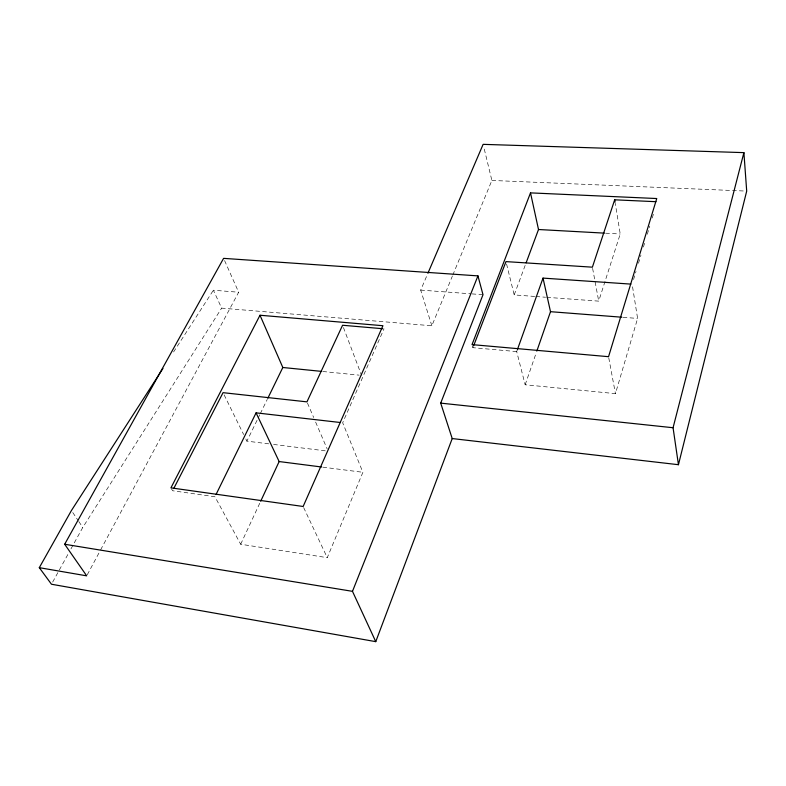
<?xml version="1.0" encoding="UTF-8"?>
<svg xmlns="http://www.w3.org/2000/svg" width="786" height="786" viewBox="0 0 786 786"><rect width="100%" height="100%" fill="white"/><g stroke="black" fill="none" stroke-linecap="round" stroke-linejoin="round"><path stroke-width="0.59" stroke-dasharray="3.93 2.95" d="M517.512 349.298L516.697 351.588L525.156 384.767L615.438 393.639L637.603 318.428L632.131 284.188M633.536 279.551L636.012 271.425M638.478 263.29L640.954 255.165M643.42 247.04L644.834 242.393M647.3 234.267L649.767 226.142M652.242 218.007L653.657 213.37M546.791 297.324L598.716 301.136L620.233 233.992L615.251 203.348M525.156 384.767L536.416 352.285M534.716 296.44L514.191 294.927L525.706 263.939M516.697 351.588L472.907 347.687L473.781 345.418M100.628 549.866L238.659 292.225L213.379 290.231L221.652 308.122L431.858 325.787L452.333 276.21M452.795 275.09L491.879 180.446L483.695 146.677M171.486 488.823L172.596 490.749L214.942 496.752L240.683 544.246L327.261 557.657L362.896 472.298L342.676 422.77L384.02 328.823M431.858 325.787L420.697 290.103L427.417 274.402M240.683 544.246L260.166 502.342M268.724 443.844L246.892 441.152L257.621 419.164M258.152 418.064L259.763 414.772M260.304 413.672L267.269 399.376M87.285 574.763L100.048 550.947M52.652 582.092L68.598 553.167M70.956 548.883L82.776 527.455L221.652 308.122M173.568 352L213.379 290.231M491.879 180.446L746.7 191.106M605.603 233.196L620.233 233.992M535.924 296.528L545.582 297.236M420.697 290.103L470.794 293.807M472.013 293.905L483.007 294.711M623.082 317.308L637.603 318.428M322.8 371.503L359.153 375.148M273.567 444.444L325.709 450.889M322.84 467.159L362.896 472.298M72.754 512.531L78.099 520.489M78.767 521.482L82.776 527.455M224.128 394.867L243.64 434.54M245.812 438.952L246.892 441.152M303.651 507.56L327.261 557.657M224.57 260.549L238.659 292.225M307.434 402.992L313.693 417.562M315.618 422.043L327.173 448.944M343.443 327.536L361.57 375.394M472.317 345.634L472.907 347.687M506.567 263.988L514.191 294.927M592.605 268.34L598.716 301.136M608.767 357.876L615.438 393.639"/><path stroke-width="1.18" d="M162.957 368.467L71.418 510.536L39.3 567.669L86.706 575.843L64.678 544.256L223.597 258.358L477.947 275.886L483.007 294.711L440.7 403.13L452.215 438.559L678.446 464.703L746.7 191.106L743.9 152.631L483.125 144.349L427.898 273.282M678.446 464.703L673.062 427.731L743.9 152.631M655.966 201.697L614.681 199.811L592.389 267.171L505.978 261.61L473.781 345.418M536.818 351.126L550.505 311.688L543.018 278.106L630.912 284.11M517.512 349.298L543.018 278.106M526.139 262.789L538.508 229.512L530.511 192.875L656.752 198.534L608.551 356.687L472.022 344.612L530.511 192.875M39.3 567.669L51.473 584.234L375.757 641.651L452.215 438.559M375.757 641.651L352.482 591.337L477.947 275.886M260.687 501.242L279.148 461.549L256.079 412.846L340.24 422.495M267.81 398.276L282.822 367.494L259.999 315.245L382.929 325.718L303.141 506.479L170.926 487.86L259.999 315.245M216.003 494.571L256.079 412.846M173.716 488.568L223.047 392.666L306.953 401.862L342.578 325.257L382.802 328.715M538.508 229.512L604.375 233.128M550.505 311.688L621.873 317.21M282.822 367.494L321.592 371.385M440.7 403.13L673.062 427.731M279.148 461.549L321.621 467.002M64.678 544.256L352.482 591.337M614.681 199.811L615.065 202.169"/></g></svg>
